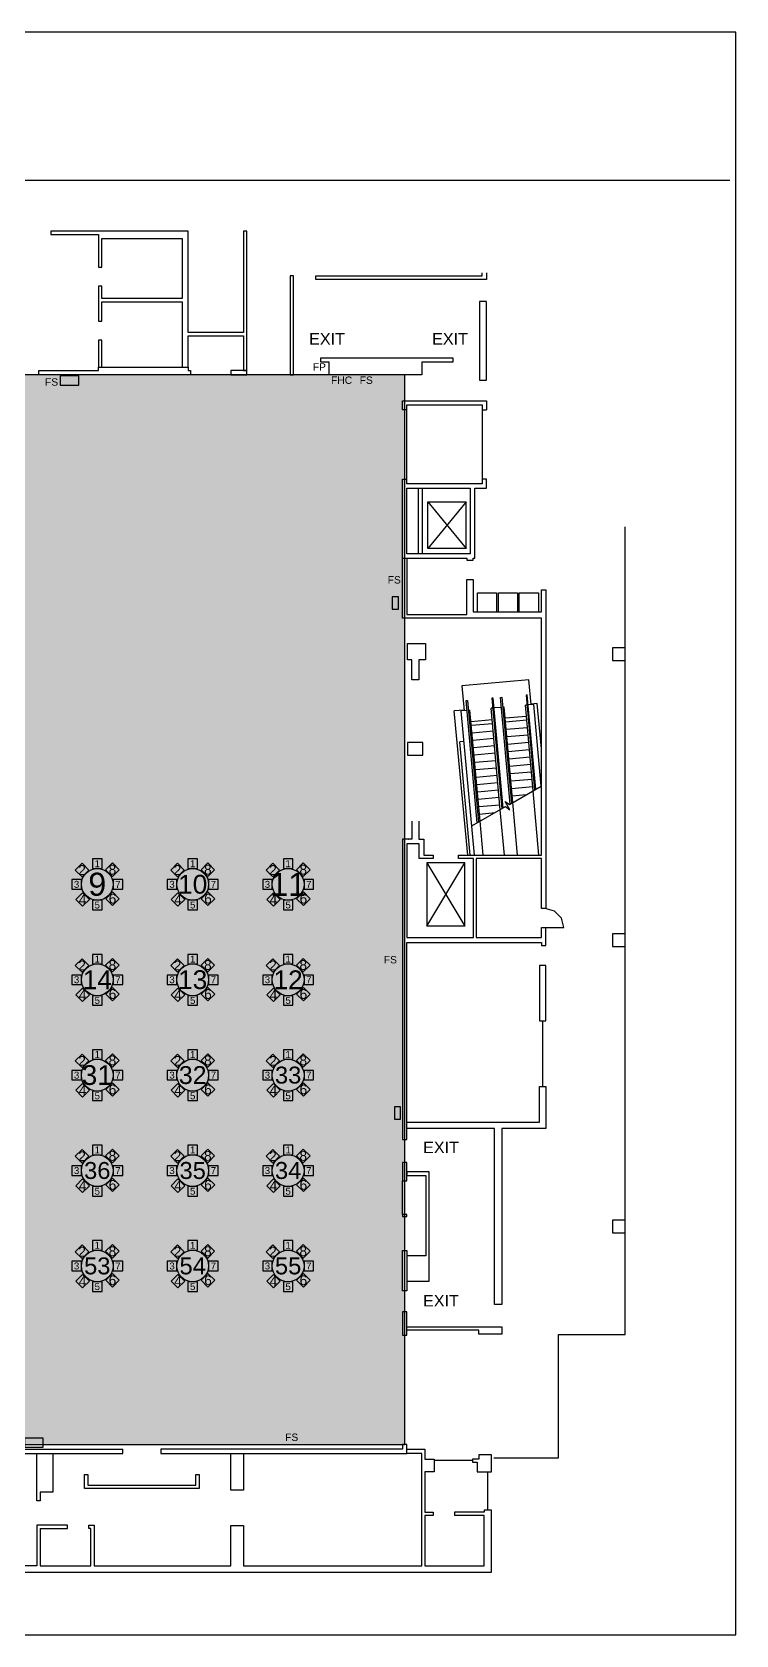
# Model space of a CAD drawing. Header units: feet. Extents: x 280 to 544, y 563 to 815.
# Drawn here: x 433.2 to 543.9, y 562.8 to 814.8 of the extents above; entities that cross this region are included whole.
import ezdxf
from ezdxf.enums import TextEntityAlignment as Align

# ---------------------------------------------------------------- set-up
doc = ezdxf.new("R2010")
doc.units = ezdxf.units.FT
doc.header["$MEASUREMENT"] = 0
for name, color, linetype in [('[labels]', 7, 'Continuous'), ('Background', 7, 'Continuous'), ('Border', 7, 'Continuous'), ('Building', 7, 'Continuous'), ('Layer 1', 7, 'Continuous')]:
    doc.layers.add(name, color=color, linetype=linetype)
doc.styles.add('Arial', font='Arial.ttf')

msp = doc.modelspace()

# ---------------------------------------------------------------- hatches: boundary and pattern name
at = {"layer": 'Background', "lineweight": 0, "true_color": 0xe6e6e6, "transparency": 33554687}
h = msp.add_hatch(color=254, dxfattribs=at)
h.dxf.hatch_style = 1
h.paths.add_polyline_path([(491.79, 760.88), (310.54, 760.88), (310.54, 592.71), (491.79, 592.71)])
at = {"layer": 'Layer 1', "lineweight": 0, "true_color": 0xd5a6bd, "transparency": 33554687}
h = msp.add_hatch(color=9, dxfattribs=at)
edge = h.paths.add_edge_path(flags=0)
edge.add_ellipse((443.46, 680.76), major_axis=(2.5, 0), ratio=1, start_angle=0.0057, end_angle=360, ccw=False)
edge.add_line((445.96, 680.76), (445.96, 680.76))
h = msp.add_hatch(color=9, dxfattribs=at)
edge = h.paths.add_edge_path(flags=0)
edge.add_ellipse((458.46, 680.76), major_axis=(2.5, 0), ratio=1, start_angle=0.0057, end_angle=360, ccw=False)
edge.add_line((460.96, 680.76), (460.96, 680.76))
h = msp.add_hatch(color=9, dxfattribs=at)
edge = h.paths.add_edge_path(flags=0)
edge.add_ellipse((473.46, 680.76), major_axis=(2.5, 0), ratio=1, start_angle=0.0057, end_angle=360, ccw=False)
edge.add_line((475.96, 680.76), (475.96, 680.76))
h = msp.add_hatch(color=9, dxfattribs=at)
edge = h.paths.add_edge_path(flags=0)
edge.add_ellipse((443.46, 665.76), major_axis=(2.5, 0), ratio=1, start_angle=0.0057, end_angle=360, ccw=False)
edge.add_line((445.96, 665.76), (445.96, 665.76))
h = msp.add_hatch(color=9, dxfattribs=at)
edge = h.paths.add_edge_path(flags=0)
edge.add_ellipse((458.46, 665.76), major_axis=(2.5, 0), ratio=1, start_angle=0.0057, end_angle=360, ccw=False)
edge.add_line((460.96, 665.76), (460.96, 665.76))
h = msp.add_hatch(color=9, dxfattribs=at)
edge = h.paths.add_edge_path(flags=0)
edge.add_ellipse((473.46, 665.76), major_axis=(2.5, 0), ratio=1, start_angle=0.0057, end_angle=360, ccw=False)
edge.add_line((475.96, 665.76), (475.96, 665.76))
h = msp.add_hatch(color=9, dxfattribs=at)
edge = h.paths.add_edge_path(flags=0)
edge.add_ellipse((443.46, 650.76), major_axis=(2.5, 0), ratio=1, start_angle=0.0057, end_angle=360, ccw=False)
edge.add_line((445.96, 650.76), (445.96, 650.76))
h = msp.add_hatch(color=9, dxfattribs=at)
edge = h.paths.add_edge_path(flags=0)
edge.add_ellipse((458.46, 650.76), major_axis=(2.5, 0), ratio=1, start_angle=0.0057, end_angle=360, ccw=False)
edge.add_line((460.96, 650.76), (460.96, 650.76))
h = msp.add_hatch(color=9, dxfattribs=at)
edge = h.paths.add_edge_path(flags=0)
edge.add_ellipse((473.46, 650.76), major_axis=(2.5, 0), ratio=1, start_angle=0.0057, end_angle=360, ccw=False)
edge.add_line((475.96, 650.76), (475.96, 650.76))
h = msp.add_hatch(color=9, dxfattribs=at)
edge = h.paths.add_edge_path(flags=0)
edge.add_ellipse((443.46, 635.76), major_axis=(2.5, 0), ratio=1, start_angle=0.0057, end_angle=360, ccw=False)
edge.add_line((445.96, 635.76), (445.96, 635.76))
h = msp.add_hatch(color=9, dxfattribs=at)
edge = h.paths.add_edge_path(flags=0)
edge.add_ellipse((458.46, 635.76), major_axis=(2.5, 0), ratio=1, start_angle=0.0057, end_angle=360, ccw=False)
edge.add_line((460.96, 635.76), (460.96, 635.76))
h = msp.add_hatch(color=9, dxfattribs=at)
edge = h.paths.add_edge_path(flags=0)
edge.add_ellipse((473.46, 635.76), major_axis=(2.5, 0), ratio=1, start_angle=0.0057, end_angle=360, ccw=False)
edge.add_line((475.96, 635.76), (475.96, 635.76))
h = msp.add_hatch(color=9, dxfattribs=at)
edge = h.paths.add_edge_path(flags=0)
edge.add_ellipse((443.46, 620.76), major_axis=(2.5, 0), ratio=1, start_angle=0.0057, end_angle=360, ccw=False)
edge.add_line((445.96, 620.76), (445.96, 620.76))
h = msp.add_hatch(color=9, dxfattribs=at)
edge = h.paths.add_edge_path(flags=0)
edge.add_ellipse((458.46, 620.76), major_axis=(2.5, 0), ratio=1, start_angle=0.0057, end_angle=360, ccw=False)
edge.add_line((460.96, 620.76), (460.96, 620.76))
h = msp.add_hatch(color=9, dxfattribs=at)
edge = h.paths.add_edge_path(flags=0)
edge.add_ellipse((473.46, 620.76), major_axis=(2.5, 0), ratio=1, start_angle=0.0057, end_angle=360, ccw=False)
edge.add_line((475.96, 620.76), (475.96, 620.76))

# ---------------------------------------------------------------- linework, layer by layer
at = {"layer": 'Background', "color": 254, "lineweight": 0, "true_color": 0xe6e6e6, "transparency": 33554687}
msp.add_lwpolyline([(491.79, 760.88), (310.54, 760.88), (310.54, 592.71), (491.79, 592.71)], close=True, dxfattribs=at)
at = {"layer": 'Background', "color": 254, "lineweight": 25, "true_color": 0xe6e6e6}
msp.add_lwpolyline([(491.79, 760.88), (310.54, 760.88), (310.54, 592.71), (491.79, 592.71)], close=True, dxfattribs=at)
at = {"layer": 'Border', "color": 18, "lineweight": 25, "true_color": 0x000000}
msp.add_lwpolyline([(279.85, 562.76), (543.85, 562.76), (543.85, 814.76), (279.85, 814.76)], close=True, dxfattribs=at)
msp.add_lwpolyline([(279.88, 791.49), (542.88, 791.49)], dxfattribs=at)
at = {"layer": 'Building', "color": 18, "lineweight": 25, "true_color": 0x000000}
for points in [[(466.42, 760.88), (466.96, 760.88), (466.96, 761.55), (466.96, 783.46), (466.42, 783.46), (466.42, 767.52), (457.75, 767.52), (457.75, 783.46), (436.18, 783.46), (436.18, 782.92), (443.66, 782.92), (443.66, 777.8), (444.16, 777.8)], [(444.16, 777.8), (444.16, 782.29), (456.78, 782.29), (456.78, 772.87), (444.16, 772.87), (444.16, 774.8), (443.66, 774.8)], [(504.62, 776.9), (504.62, 775.88), (477.83, 775.88), (477.83, 776.42), (503.95, 776.42), (503.95, 776.9)], [(443.66, 774.8), (443.66, 769.3), (444.16, 769.3), (444.16, 772.37), (456.78, 772.37), (456.78, 762.05), (457.75, 762.05), (457.75, 761.55), (458.1, 761.55), (458.1, 760.88), (434.29, 760.88), (434.29, 761.55), (443.66, 761.55), (443.66, 762.05), (457.75, 762.05), (457.75, 766.98), (466.42, 766.98), (466.42, 761.55), (466.96, 761.55), (464.43, 761.55), (464.43, 760.88), (466.42, 760.88)], [(504.62, 772.39), (503.53, 772.39), (503.53, 760.05), (504.62, 760.05), (504.62, 772.36)], [(494.04, 687.13), (492.12, 687.13), (492.12, 672.39), (502.59, 672.39), (502.59, 684.85), (500.25, 684.85), (500.25, 685.35), (513.29, 685.35), (513.29, 722.63), (491.46, 722.63), (491.46, 744.46), (492.12, 744.46), (492.12, 755.38), (491.46, 755.38), (491.46, 756.8), (504.62, 756.8), (504.62, 755.38)], [(492.12, 755.38), (492.12, 756.13), (503.96, 756.13), (503.96, 755.38), (504.62, 755.38)], [(503.96, 755.38), (503.96, 744.46)], [(504.62, 743.05), (504.62, 744.46), (503.96, 744.46), (503.96, 743.71), (492.12, 743.71), (492.12, 744.46)], [(492.12, 743.05), (493.98, 743.05)], [(492.12, 732.74), (492.12, 743.05)], [(494.58, 732.74), (494.58, 743.05)], [(495.42, 740.9), (501.47, 740.9)], [(501.54, 731.88), (501.54, 731.71), (502.54, 731.71), (502.54, 732.07), (502.83, 732.07), (502.83, 743.05), (504.62, 743.05)], [(505.79, 590.6), (515.96, 590.6), (515.96, 609.97), (526.46, 609.97), (526.46, 715.96), (526.46, 717.96), (524.46, 717.96), (524.46, 715.96), (526.46, 715.96), (526.46, 736.96)], [(501.47, 733.57), (495.42, 733.57)], [(491.46, 732.07), (501.54, 732.07), (501.54, 731.88)], [(493.98, 732.74), (492.12, 732.74)], [(492.12, 732.07), (492.12, 723.21), (492.12, 723.21), (501.54, 723.21), (501.54, 723.21), (501.54, 728.71), (501.54, 728.71), (502.54, 728.71), (502.54, 723.63), (504.87, 723.63), (513.29, 723.63), (513.29, 723.63), (513.29, 727.07), (513.96, 727.07), (513.96, 676.96), (513.96, 676.96), (513.29, 676.96), (513.29, 684.85), (513.29, 684.85), (503.03, 684.85), (503.03, 672.39), (503.03, 672.39), (513.29, 672.39), (513.29, 672.39), (513.29, 673.96), (513.29, 673.96), (516.79, 673.96), (516.41, 675.43), (515.33, 676.54), (513.84, 676.96), (513.79, 676.96)], [(503.22, 723.63), (503.22, 726.57), (506.22, 726.57), (506.22, 723.63)], [(506.53, 723.63), (506.53, 726.57), (509.53, 726.57), (509.53, 723.63)], [(509.8, 723.63), (509.8, 726.57), (512.8, 726.57), (512.8, 723.63)], [(511.3, 712.94), (500.77, 711.98)], [(500.77, 711.98), (501.13, 708.06)], [(511.67, 709.02), (511.3, 712.94)], [(501.12, 708.16), (499.57, 708.02)], [(501.12, 708.16), (501.12, 708.12)], [(503.19, 690.43), (501.45, 709.67), (501.65, 709.69), (503.39, 690.55)], [(502.04, 708.15), (501.8, 708.12)], [(503.63, 690.68), (502.04, 708.15)], [(505.61, 708.47), (505.36, 708.45)], [(506.81, 692.5), (505.36, 708.45)], [(507.25, 692.75), (505.68, 710.06), (505.47, 710.04), (507.05, 692.64)], [(506.97, 708.59), (505.82, 708.49)], [(508.35, 693.39), (506.83, 710.16), (507.04, 710.18), (508.55, 693.5)], [(507.43, 708.63), (507.18, 708.61)], [(508.79, 693.64), (507.43, 708.63)], [(508.25, 693.33), (513.26, 696.19), (512.09, 709.06)], [(511, 708.96), (510.75, 708.93)], [(511.97, 695.46), (510.75, 708.93)], [(512.41, 695.71), (511.06, 710.55), (510.86, 710.53), (512.21, 695.59)], [(512.09, 709.06), (511.2, 708.98)], [(513.29, 702.06), (512.62, 709.2), (511.66, 709.11)], [(511.66, 709.11), (511.66, 709.07)], [(501.69, 685.35), (499.57, 708.02)], [(501.59, 708.1), (500.66, 708.02)], [(502.77, 685.35), (500.66, 708.02)], [(502.21, 706.38), (505.52, 706.68)], [(502.26, 705.77), (505.58, 706.07)], [(510.91, 707.17), (507.59, 706.87)], [(510.97, 706.56), (507.65, 706.25)], [(501.11, 703.21), (500.44, 703.15)], [(502.1, 685.35), (500.44, 703.15)], [(502.37, 704.6), (505.69, 704.91)], [(502.47, 703.44), (505.79, 703.74)], [(511.07, 705.39), (507.75, 705.09)], [(511.18, 704.23), (507.86, 703.93)], [(502.58, 702.28), (505.9, 702.58)], [(502.68, 701.12), (506, 701.42)], [(511.28, 703.07), (507.96, 702.77)], [(511.39, 701.91), (508.07, 701.61)], [(511.49, 700.75), (508.17, 700.45)], [(502.79, 699.96), (506.11, 700.26)], [(502.89, 698.8), (506.21, 699.1)], [(511.6, 699.58), (508.28, 699.28)], [(511.7, 698.42), (508.38, 698.12)], [(503, 697.63), (506.32, 697.93)], [(503.1, 696.47), (506.42, 696.77)], [(503.21, 695.31), (506.53, 695.61)], [(511.81, 697.26), (508.49, 696.96)], [(511.91, 696.1), (508.59, 695.8)], [(502.34, 689.95), (507.65, 692.98), (508.32, 692.5), (507.58, 693.81), (508.25, 693.33)], [(503.31, 694.15), (506.63, 694.45)], [(503.42, 692.99), (506.74, 693.29)], [(510.88, 694.83), (508.7, 694.64)], [(509.54, 685.35), (508.79, 693.64)], [(512.89, 685.35), (511.97, 695.46)], [(492.92, 690.68), (492.92, 688.94), (492.92, 687.88), (491.46, 687.88), (491.46, 640.63), (492.12, 640.63), (492.12, 671.64), (513.29, 671.64), (513.29, 671.13), (513.96, 671.13), (513.96, 673.96)], [(494, 690.68), (494, 688.94), (494, 687.88), (494.79, 687.88), (494.79, 685.35), (496.27, 685.35), (496.27, 684.85), (494.04, 684.85), (494.04, 687.13)], [(503.52, 691.82), (506.02, 692.05)], [(504.11, 685.35), (503.63, 690.68)], [(507.46, 685.35), (506.81, 692.5)], [(492.37, 687.88), (492.46, 687.88)], [(495.26, 684.14), (495.26, 674.2)], [(501.26, 674.2), (501.26, 684.14)], [(513.46, 659.3), (513.46, 648.96)], [(491.46, 628.84), (491.46, 634.17)], [(491.79, 592.71), (491.79, 609.88)], [(503.46, 610.67), (492.12, 610.67), (492.12, 611.21), (507.05, 611.21), (507.05, 610.05), (505.88, 610.05), (503.45, 610.05), (503.45, 610.67)], [(345.75, 591.96), (388.11, 591.96), (388.11, 591.3), (347.75, 591.3), (347.75, 590.3), (347.25, 590.3), (347.25, 580.67), (307.69, 580.67), (307.69, 580.17), (393.34, 580.17), (393.34, 572.64), (505.45, 572.64), (505.45, 582.4), (504.29, 582.4), (504.29, 582.06), (499.61, 582.06), (499.61, 581.56)], [(434.46, 579.5), (438.79, 579.5), (438.79, 580), (433.96, 580), (433.96, 573.64), (394.34, 573.64), (394.34, 580.67), (377.75, 580.67), (377.75, 581.82), (375.75, 581.82), (375.75, 580.67), (347.75, 580.67), (347.75, 590.3), (345.75, 590.3), (345.75, 591.96)], [(404.46, 585.82), (404.46, 591.3), (394.11, 591.3), (394.11, 591.96), (405.61, 591.96), (405.61, 590.48), (409.61, 590.48), (409.61, 591.96), (415.96, 591.96), (433.96, 591.96), (447.46, 591.96)], [(404.46, 585.82), (405.61, 585.82), (405.61, 589.98), (410.11, 589.98), (410.11, 591.3), (447.46, 591.3), (447.46, 591.96)], [(434.46, 579.5), (434.46, 573.64), (442.46, 573.64), (442.46, 579.5), (442.12, 579.5), (442.12, 580), (442.96, 580), (442.96, 573.64), (464.46, 573.64), (464.46, 579.95), (466.46, 579.95), (466.46, 573.64), (494.46, 573.64), (494.46, 591.3), (492.12, 591.3), (492.12, 591.96), (494.96, 591.96), (494.96, 590.38), (496.42, 590.38)], [(496.42, 590.38), (496.42, 588.4), (494.96, 588.4), (494.96, 582.06), (496.27, 582.06), (496.27, 581.56), (494.96, 581.56), (494.96, 573.64), (504.29, 573.64), (504.29, 581.56), (499.61, 581.56)], [(502.42, 590.16), (496.42, 590.16)], [(505.45, 588.4), (505.45, 591.1), (503.45, 591.1), (503.45, 590.38), (502.42, 590.38), (502.42, 589.94), (503.2, 589.94), (503.2, 588.4), (505.45, 588.4)], [(504.87, 582.4), (504.87, 588.4)]]:
    msp.add_lwpolyline(points, dxfattribs=at)
for points in [[(473.79, 776.42), (473.79, 760.88), (474.33, 760.88), (474.33, 776.42)], [(443.66, 766.3), (443.66, 762.05), (444.16, 762.05), (444.16, 766.3)], [(499.37, 763.55), (499.37, 762.88), (494.46, 762.88), (494.46, 760.88), (479.91, 760.88), (479.91, 762.88), (478.58, 762.88), (478.58, 763.55)], [(440.56, 759.26), (440.56, 760.69), (437.62, 760.69), (437.62, 759.26)], [(502.08, 743.05), (502.08, 732.74), (493.98, 732.74), (493.98, 743.05)], [(501.47, 740.9), (495.42, 733.57), (495.42, 740.9), (501.47, 733.57)], [(490.79, 725.96), (489.83, 725.96), (489.83, 724.01), (490.79, 724.01)], [(492.21, 718.63), (495.04, 718.63), (495.04, 718.22), (495.04, 716.05), (494, 716.05), (494, 714.91), (494, 712.91), (492.92, 712.91), (492.92, 714.91), (492.92, 716.05), (492.21, 716.05)], [(494.62, 703.05), (492.21, 703.05), (492.21, 701.05), (494.62, 701.05)], [(495.26, 674.2), (501.26, 684.14), (495.26, 684.14), (501.26, 674.2)], [(526.46, 672.97), (524.46, 672.97), (524.46, 670.97), (526.46, 670.97)], [(512.96, 659.3), (513.96, 659.3), (513.96, 668.03), (512.96, 668.03)], [(512.96, 643.38), (512.96, 648.96), (513.96, 648.96), (513.96, 642.38), (507.05, 642.38), (507.05, 614.71), (505.88, 614.71), (505.88, 642.38), (492.12, 642.38), (492.12, 643.38), (506.88, 643.38)], [(491.12, 645.8), (490.16, 645.8), (490.16, 643.84), (491.12, 643.84)], [(492.12, 637.05), (491.46, 637.05), (491.46, 634.17), (492.12, 634.17)], [(495.09, 622.36), (492.12, 622.36), (492.12, 618.38), (495.63, 618.38), (495.63, 635.55), (492.12, 635.55), (492.12, 635.01), (495.09, 635.01)], [(491.46, 628.53), (492.12, 628.53), (492.12, 628.84), (491.46, 628.84)], [(526.46, 627.96), (524.46, 627.96), (524.46, 625.96), (526.46, 625.96)], [(491.46, 623.19), (492.12, 623.19), (492.12, 616.88), (491.46, 616.88)], [(492.12, 613.55), (491.46, 613.55), (491.46, 609.88), (492.12, 609.88)], [(434.94, 592.29), (434.94, 593.72), (432, 593.72), (432, 592.29)], [(453.46, 591.96), (453.46, 591.3), (492.12, 591.3), (492.12, 592.71), (491.46, 592.71), (491.46, 591.96), (466.46, 591.96), (453.46, 591.96)], [(433.96, 583.83), (433.96, 591.3), (436.46, 591.3), (436.46, 585.21), (434.46, 585.21), (434.46, 583.83)], [(466.46, 591.3), (466.46, 585.51), (464.46, 585.51), (464.46, 591.3)], [(441.96, 586.3), (458.96, 586.3), (458.96, 587.96), (459.46, 587.96), (459.46, 585.8), (441.46, 585.8), (441.46, 587.96), (441.96, 587.96)]]:
    msp.add_lwpolyline(points, close=True, dxfattribs=at)
at = {"layer": 'Layer 1', "color": 18, "lineweight": 25, "true_color": 0x000000}
for points in [[(442.13, 683.01), (441.07, 684.07), (440.01, 683.01), (441.07, 681.95)], [(444.21, 684.76), (442.71, 684.76), (442.71, 683.26), (444.21, 683.26)], [(445.84, 684.13), (444.78, 683.07), (445.84, 682), (446.9, 683.07)], [(457.13, 683.01), (456.07, 684.07), (455.01, 683.01), (456.07, 681.95)], [(459.21, 684.76), (457.71, 684.76), (457.71, 683.26), (459.21, 683.26)], [(460.84, 684.13), (459.78, 683.07), (460.84, 682), (461.9, 683.07)], [(472.13, 683.01), (471.07, 684.07), (470.01, 683.01), (471.07, 681.95)], [(474.21, 684.76), (472.71, 684.76), (472.71, 683.26), (474.21, 683.26)], [(475.84, 684.13), (474.78, 683.07), (475.84, 682), (476.9, 683.07)], [(440.96, 681.51), (439.46, 681.51), (439.46, 680.01), (440.96, 680.01)], [(447.46, 681.51), (445.96, 681.51), (445.96, 680.01), (447.46, 680.01)], [(455.96, 681.51), (454.46, 681.51), (454.46, 680.01), (455.96, 680.01)], [(462.46, 681.51), (460.96, 681.51), (460.96, 680.01), (462.46, 680.01)], [(470.96, 681.51), (469.46, 681.51), (469.46, 680.01), (470.96, 680.01)], [(477.46, 681.51), (475.96, 681.51), (475.96, 680.01), (477.46, 680.01)], [(441.15, 679.44), (440.09, 678.38), (441.15, 677.32), (442.22, 678.38)], [(444.21, 678.26), (442.71, 678.26), (442.71, 676.76), (444.21, 676.76)], [(446.92, 678.51), (445.86, 679.57), (444.8, 678.51), (445.86, 677.45)], [(456.15, 679.44), (455.09, 678.38), (456.15, 677.32), (457.22, 678.38)], [(459.21, 678.26), (457.71, 678.26), (457.71, 676.76), (459.21, 676.76)], [(461.92, 678.51), (460.86, 679.57), (459.8, 678.51), (460.86, 677.45)], [(471.15, 679.44), (470.09, 678.38), (471.15, 677.32), (472.22, 678.38)], [(474.21, 678.26), (472.71, 678.26), (472.71, 676.76), (474.21, 676.76)], [(476.92, 678.51), (475.86, 679.57), (474.8, 678.51), (475.86, 677.45)], [(442.13, 668.01), (441.07, 669.07), (440.01, 668.01), (441.07, 666.95)], [(444.21, 669.76), (442.71, 669.76), (442.71, 668.26), (444.21, 668.26)], [(445.84, 669.13), (444.78, 668.07), (445.84, 667), (446.9, 668.07)], [(457.13, 668.01), (456.07, 669.07), (455.01, 668.01), (456.07, 666.95)], [(459.21, 669.76), (457.71, 669.76), (457.71, 668.26), (459.21, 668.26)], [(460.84, 669.13), (459.78, 668.07), (460.84, 667), (461.9, 668.07)], [(472.13, 668.01), (471.07, 669.07), (470.01, 668.01), (471.07, 666.95)], [(474.21, 669.76), (472.71, 669.76), (472.71, 668.26), (474.21, 668.26)], [(475.84, 669.13), (474.78, 668.07), (475.84, 667), (476.9, 668.07)], [(440.96, 666.51), (439.46, 666.51), (439.46, 665.01), (440.96, 665.01)], [(447.46, 666.51), (445.96, 666.51), (445.96, 665.01), (447.46, 665.01)], [(455.96, 666.51), (454.46, 666.51), (454.46, 665.01), (455.96, 665.01)], [(462.46, 666.51), (460.96, 666.51), (460.96, 665.01), (462.46, 665.01)], [(470.96, 666.51), (469.46, 666.51), (469.46, 665.01), (470.96, 665.01)], [(477.46, 666.51), (475.96, 666.51), (475.96, 665.01), (477.46, 665.01)], [(441.15, 664.44), (440.09, 663.38), (441.15, 662.32), (442.22, 663.38)], [(444.21, 663.26), (442.71, 663.26), (442.71, 661.76), (444.21, 661.76)], [(446.92, 663.51), (445.86, 664.57), (444.8, 663.51), (445.86, 662.45)], [(456.15, 664.44), (455.09, 663.38), (456.15, 662.32), (457.22, 663.38)], [(459.21, 663.26), (457.71, 663.26), (457.71, 661.76), (459.21, 661.76)], [(461.92, 663.51), (460.86, 664.57), (459.8, 663.51), (460.86, 662.45)], [(471.15, 664.44), (470.09, 663.38), (471.15, 662.32), (472.22, 663.38)], [(474.21, 663.26), (472.71, 663.26), (472.71, 661.76), (474.21, 661.76)], [(476.92, 663.51), (475.86, 664.57), (474.8, 663.51), (475.86, 662.45)], [(442.13, 653.01), (441.07, 654.07), (440.01, 653.01), (441.07, 651.95)], [(444.21, 654.76), (442.71, 654.76), (442.71, 653.26), (444.21, 653.26)], [(445.84, 654.13), (444.78, 653.07), (445.84, 652), (446.9, 653.07)], [(457.13, 653.01), (456.07, 654.07), (455.01, 653.01), (456.07, 651.95)], [(459.21, 654.76), (457.71, 654.76), (457.71, 653.26), (459.21, 653.26)], [(460.84, 654.13), (459.78, 653.07), (460.84, 652), (461.9, 653.07)], [(472.13, 653.01), (471.07, 654.07), (470.01, 653.01), (471.07, 651.95)], [(474.21, 654.76), (472.71, 654.76), (472.71, 653.26), (474.21, 653.26)], [(475.84, 654.13), (474.78, 653.07), (475.84, 652), (476.9, 653.07)], [(440.96, 651.51), (439.46, 651.51), (439.46, 650.01), (440.96, 650.01)], [(447.46, 651.51), (445.96, 651.51), (445.96, 650.01), (447.46, 650.01)], [(455.96, 651.51), (454.46, 651.51), (454.46, 650.01), (455.96, 650.01)], [(462.46, 651.51), (460.96, 651.51), (460.96, 650.01), (462.46, 650.01)], [(470.96, 651.51), (469.46, 651.51), (469.46, 650.01), (470.96, 650.01)], [(477.46, 651.51), (475.96, 651.51), (475.96, 650.01), (477.46, 650.01)], [(441.15, 649.44), (440.09, 648.38), (441.15, 647.32), (442.22, 648.38)], [(444.21, 648.26), (442.71, 648.26), (442.71, 646.76), (444.21, 646.76)], [(446.92, 648.51), (445.86, 649.57), (444.8, 648.51), (445.86, 647.45)], [(456.15, 649.44), (455.09, 648.38), (456.15, 647.32), (457.22, 648.38)], [(459.21, 648.26), (457.71, 648.26), (457.71, 646.76), (459.21, 646.76)], [(461.92, 648.51), (460.86, 649.57), (459.8, 648.51), (460.86, 647.45)], [(471.15, 649.44), (470.09, 648.38), (471.15, 647.32), (472.22, 648.38)], [(474.21, 648.26), (472.71, 648.26), (472.71, 646.76), (474.21, 646.76)], [(476.92, 648.51), (475.86, 649.57), (474.8, 648.51), (475.86, 647.45)], [(442.13, 638.01), (441.07, 639.07), (440.01, 638.01), (441.07, 636.95)], [(444.21, 639.76), (442.71, 639.76), (442.71, 638.26), (444.21, 638.26)], [(445.84, 639.13), (444.78, 638.07), (445.84, 637), (446.9, 638.07)], [(457.13, 638.01), (456.07, 639.07), (455.01, 638.01), (456.07, 636.95)], [(459.21, 639.76), (457.71, 639.76), (457.71, 638.26), (459.21, 638.26)], [(460.84, 639.13), (459.78, 638.07), (460.84, 637), (461.9, 638.07)], [(472.13, 638.01), (471.07, 639.07), (470.01, 638.01), (471.07, 636.95)], [(474.21, 639.76), (472.71, 639.76), (472.71, 638.26), (474.21, 638.26)], [(475.84, 639.13), (474.78, 638.07), (475.84, 637), (476.9, 638.07)], [(440.96, 636.51), (439.46, 636.51), (439.46, 635.01), (440.96, 635.01)], [(447.46, 636.51), (445.96, 636.51), (445.96, 635.01), (447.46, 635.01)], [(455.96, 636.51), (454.46, 636.51), (454.46, 635.01), (455.96, 635.01)], [(462.46, 636.51), (460.96, 636.51), (460.96, 635.01), (462.46, 635.01)], [(470.96, 636.51), (469.46, 636.51), (469.46, 635.01), (470.96, 635.01)], [(477.46, 636.51), (475.96, 636.51), (475.96, 635.01), (477.46, 635.01)], [(441.15, 634.44), (440.09, 633.38), (441.15, 632.32), (442.22, 633.38)], [(444.21, 633.26), (442.71, 633.26), (442.71, 631.76), (444.21, 631.76)], [(446.92, 633.51), (445.86, 634.57), (444.8, 633.51), (445.86, 632.45)], [(456.15, 634.44), (455.09, 633.38), (456.15, 632.32), (457.22, 633.38)], [(459.21, 633.26), (457.71, 633.26), (457.71, 631.76), (459.21, 631.76)], [(461.92, 633.51), (460.86, 634.57), (459.8, 633.51), (460.86, 632.45)], [(471.15, 634.44), (470.09, 633.38), (471.15, 632.32), (472.22, 633.38)], [(474.21, 633.26), (472.71, 633.26), (472.71, 631.76), (474.21, 631.76)], [(476.92, 633.51), (475.86, 634.57), (474.8, 633.51), (475.86, 632.45)], [(442.13, 623.01), (441.07, 624.07), (440.01, 623.01), (441.07, 621.95)], [(444.21, 624.76), (442.71, 624.76), (442.71, 623.26), (444.21, 623.26)], [(445.84, 624.13), (444.78, 623.07), (445.84, 622), (446.9, 623.07)], [(457.13, 623.01), (456.07, 624.07), (455.01, 623.01), (456.07, 621.95)], [(459.21, 624.76), (457.71, 624.76), (457.71, 623.26), (459.21, 623.26)], [(460.84, 624.13), (459.78, 623.07), (460.84, 622), (461.9, 623.07)], [(472.13, 623.01), (471.07, 624.07), (470.01, 623.01), (471.07, 621.95)], [(474.21, 624.76), (472.71, 624.76), (472.71, 623.26), (474.21, 623.26)], [(475.84, 624.13), (474.78, 623.07), (475.84, 622), (476.9, 623.07)], [(440.96, 621.51), (439.46, 621.51), (439.46, 620.01), (440.96, 620.01)], [(447.46, 621.51), (445.96, 621.51), (445.96, 620.01), (447.46, 620.01)], [(455.96, 621.51), (454.46, 621.51), (454.46, 620.01), (455.96, 620.01)], [(462.46, 621.51), (460.96, 621.51), (460.96, 620.01), (462.46, 620.01)], [(470.96, 621.51), (469.46, 621.51), (469.46, 620.01), (470.96, 620.01)], [(477.46, 621.51), (475.96, 621.51), (475.96, 620.01), (477.46, 620.01)], [(441.15, 619.44), (440.09, 618.38), (441.15, 617.32), (442.22, 618.38)], [(444.21, 618.26), (442.71, 618.26), (442.71, 616.76), (444.21, 616.76)], [(446.92, 618.51), (445.86, 619.57), (444.8, 618.51), (445.86, 617.45)], [(456.15, 619.44), (455.09, 618.38), (456.15, 617.32), (457.22, 618.38)], [(459.21, 618.26), (457.71, 618.26), (457.71, 616.76), (459.21, 616.76)], [(461.92, 618.51), (460.86, 619.57), (459.8, 618.51), (460.86, 617.45)], [(471.15, 619.44), (470.09, 618.38), (471.15, 617.32), (472.22, 618.38)], [(474.21, 618.26), (472.71, 618.26), (472.71, 616.76), (474.21, 616.76)], [(476.92, 618.51), (475.86, 619.57), (474.8, 618.51), (475.86, 617.45)]]:
    msp.add_lwpolyline(points, close=True, dxfattribs=at)
for centre in [(443.46, 680.76), (458.46, 680.76), (473.46, 680.76), (443.46, 665.76), (458.46, 665.76), (473.46, 665.76), (443.46, 650.76), (458.46, 650.76), (473.46, 650.76), (443.46, 635.76), (458.46, 635.76), (473.46, 635.76), (443.46, 620.76), (458.46, 620.76), (473.46, 620.76)]:
    msp.add_ellipse(centre, major_axis=(2.5, 0), ratio=1, dxfattribs=at)

# ---------------------------------------------------------------- texts
at = {"layer": '[labels]', "color": 18, "true_color": 0x000000, "attachment_point": 5, "line_spacing_factor": 0.85, "style": 'Arial'}
for s, insert, char_height, width in [('2', (441.07, 683.01), 1.54, 2.1213), ('1', (443.46, 684.01), 1.09, 1.5), ('8', (445.84, 683.07), 1.54, 2.1213), ('2', (456.07, 683.01), 1.54, 2.1213), ('1', (458.46, 684.01), 1.09, 1.5), ('8', (460.84, 683.07), 1.54, 2.1213), ('2', (471.07, 683.01), 1.54, 2.1213), ('1', (473.46, 684.01), 1.09, 1.5), ('8', (475.84, 683.07), 1.54, 2.1213), ('3', (440.21, 680.76), 1.09, 1.5), ('9', (443.46, 680.76), 3.62, 5), ('7', (446.71, 680.76), 1.09, 1.5), ('3', (455.21, 680.76), 1.09, 1.5), ('10', (458.46, 680.76), 2.953, 5), ('7', (461.71, 680.76), 1.09, 1.5), ('3', (470.21, 680.76), 1.09, 1.5), ('11', (473.46, 680.76), 3.625, 5), ('7', (476.71, 680.76), 1.09, 1.5), ('4', (441.15, 678.38), 1.54, 2.1213), ('5', (443.46, 677.51), 1.09, 1.5), ('6', (445.86, 678.51), 1.54, 2.1213), ('4', (456.15, 678.38), 1.54, 2.1213), ('5', (458.46, 677.51), 1.09, 1.5), ('6', (460.86, 678.51), 1.54, 2.1213), ('4', (471.15, 678.38), 1.54, 2.1213), ('5', (473.46, 677.51), 1.09, 1.5), ('6', (475.86, 678.51), 1.54, 2.1213), ('2', (441.07, 668.01), 1.54, 2.1213), ('1', (443.46, 669.01), 1.09, 1.5), ('8', (445.84, 668.07), 1.54, 2.1213), ('2', (456.07, 668.01), 1.54, 2.1213), ('1', (458.46, 669.01), 1.09, 1.5), ('8', (460.84, 668.07), 1.54, 2.1213), ('2', (471.07, 668.01), 1.54, 2.1213), ('1', (473.46, 669.01), 1.09, 1.5), ('8', (475.84, 668.07), 1.54, 2.1213), ('3', (440.21, 665.76), 1.09, 1.5), ('14', (443.46, 665.76), 2.953, 5), ('7', (446.71, 665.76), 1.09, 1.5), ('3', (455.21, 665.76), 1.09, 1.5), ('13', (458.46, 665.76), 2.953, 5), ('7', (461.71, 665.76), 1.09, 1.5), ('3', (470.21, 665.76), 1.09, 1.5), ('12', (473.46, 665.76), 2.953, 5), ('7', (476.71, 665.76), 1.09, 1.5), ('4', (441.15, 663.38), 1.54, 2.1213), ('5', (443.46, 662.51), 1.09, 1.5), ('6', (445.86, 663.51), 1.54, 2.1213), ('4', (456.15, 663.38), 1.54, 2.1213), ('5', (458.46, 662.51), 1.09, 1.5), ('6', (460.86, 663.51), 1.54, 2.1213), ('4', (471.15, 663.38), 1.54, 2.1213), ('5', (473.46, 662.51), 1.09, 1.5), ('6', (475.86, 663.51), 1.54, 2.1213), ('2', (441.07, 653.01), 1.54, 2.1213), ('1', (443.46, 654.01), 1.09, 1.5), ('8', (445.84, 653.07), 1.54, 2.1213), ('2', (456.07, 653.01), 1.54, 2.1213), ('1', (458.46, 654.01), 1.09, 1.5), ('8', (460.84, 653.07), 1.54, 2.1213), ('2', (471.07, 653.01), 1.54, 2.1213), ('1', (473.46, 654.01), 1.09, 1.5), ('8', (475.84, 653.07), 1.54, 2.1213), ('3', (440.21, 650.76), 1.09, 1.5), ('31', (443.46, 650.76), 3.108, 5), ('7', (446.71, 650.76), 1.09, 1.5), ('3', (455.21, 650.76), 1.09, 1.5), ('32', (458.46, 650.76), 2.805, 5), ('7', (461.71, 650.76), 1.09, 1.5), ('3', (470.21, 650.76), 1.09, 1.5), ('33', (473.46, 650.76), 2.665, 5), ('7', (476.71, 650.76), 1.09, 1.5), ('4', (441.15, 648.38), 1.54, 2.1213), ('5', (443.46, 647.51), 1.09, 1.5), ('6', (445.86, 648.51), 1.54, 2.1213), ('4', (456.15, 648.38), 1.54, 2.1213), ('5', (458.46, 647.51), 1.09, 1.5), ('6', (460.86, 648.51), 1.54, 2.1213), ('4', (471.15, 648.38), 1.54, 2.1213), ('5', (473.46, 647.51), 1.09, 1.5), ('6', (475.86, 648.51), 1.54, 2.1213), ('2', (441.07, 638.01), 1.54, 2.1213), ('1', (443.46, 639.01), 1.09, 1.5), ('8', (445.84, 638.07), 1.54, 2.1213), ('2', (456.07, 638.01), 1.54, 2.1213), ('1', (458.46, 639.01), 1.09, 1.5), ('8', (460.84, 638.07), 1.54, 2.1213), ('2', (471.07, 638.01), 1.54, 2.1213), ('1', (473.46, 639.01), 1.09, 1.5), ('8', (475.84, 638.07), 1.54, 2.1213), ('3', (440.21, 635.76), 1.09, 1.5), ('36', (443.46, 635.76), 2.665, 5), ('7', (446.71, 635.76), 1.09, 1.5), ('3', (455.21, 635.76), 1.09, 1.5), ('35', (458.46, 635.76), 2.665, 5), ('7', (461.71, 635.76), 1.09, 1.5), ('3', (470.21, 635.76), 1.09, 1.5), ('34', (473.46, 635.76), 2.665, 5), ('7', (476.71, 635.76), 1.09, 1.5), ('4', (441.15, 633.38), 1.54, 2.1213), ('5', (443.46, 632.51), 1.09, 1.5), ('6', (445.86, 633.51), 1.54, 2.1213), ('4', (456.15, 633.38), 1.54, 2.1213), ('5', (458.46, 632.51), 1.09, 1.5), ('6', (460.86, 633.51), 1.54, 2.1213), ('4', (471.15, 633.38), 1.54, 2.1213), ('5', (473.46, 632.51), 1.09, 1.5), ('6', (475.86, 633.51), 1.54, 2.1213), ('2', (441.07, 623.01), 1.54, 2.1213), ('1', (443.46, 624.01), 1.09, 1.5), ('8', (445.84, 623.07), 1.54, 2.1213), ('2', (456.07, 623.01), 1.54, 2.1213), ('1', (458.46, 624.01), 1.09, 1.5), ('8', (460.84, 623.07), 1.54, 2.1213), ('2', (471.07, 623.01), 1.54, 2.1213), ('1', (473.46, 624.01), 1.09, 1.5), ('8', (475.84, 623.07), 1.54, 2.1213), ('3', (440.21, 620.76), 1.09, 1.5), ('53', (443.46, 620.76), 2.665, 5), ('7', (446.71, 620.76), 1.09, 1.5), ('3', (455.21, 620.76), 1.09, 1.5), ('54', (458.46, 620.76), 2.665, 5), ('7', (461.71, 620.76), 1.09, 1.5), ('3', (470.21, 620.76), 1.09, 1.5), ('55', (473.46, 620.76), 2.665, 5), ('7', (476.71, 620.76), 1.09, 1.5), ('4', (441.15, 618.38), 1.54, 2.1213), ('5', (443.46, 617.51), 1.09, 1.5), ('6', (445.86, 618.51), 1.54, 2.1213), ('4', (456.15, 618.38), 1.54, 2.1213), ('5', (458.46, 617.51), 1.09, 1.5), ('6', (460.86, 618.51), 1.54, 2.1213), ('4', (471.15, 618.38), 1.54, 2.1213), ('5', (473.46, 617.51), 1.09, 1.5), ('6', (475.86, 618.51), 1.54, 2.1213)]:
    msp.add_mtext(s, dxfattribs=dict(at, insert=insert, char_height=char_height, width=width))
at = {"layer": 'Building', "color": 18, "true_color": 0x000000, "style": 'Arial'}
for s, height, p in [('EXIT', 1.812, (476.76, 767.43)), ('EXIT', 1.812, (496.1, 767.43)), ('FP', 1.16, (477.33, 762.69)), ('FS', 1.16, (435.24, 760.32)), ('FHC', 1.16, (480.2, 760.61)), ('FS', 1.16, (484.71, 760.61)), ('FS', 1.16, (489.11, 729.22)), ('FS', 1.16, (488.5, 669.5)), ('EXIT', 1.812, (494.68, 640.32)), ('EXIT', 1.812, (494.67, 616.21)), ('FS', 1.16, (472.98, 594.42))]:
    msp.add_text(s, height=height, dxfattribs=at).set_placement(p, align=Align.TOP_LEFT)

doc.saveas('drawing.dxf')
